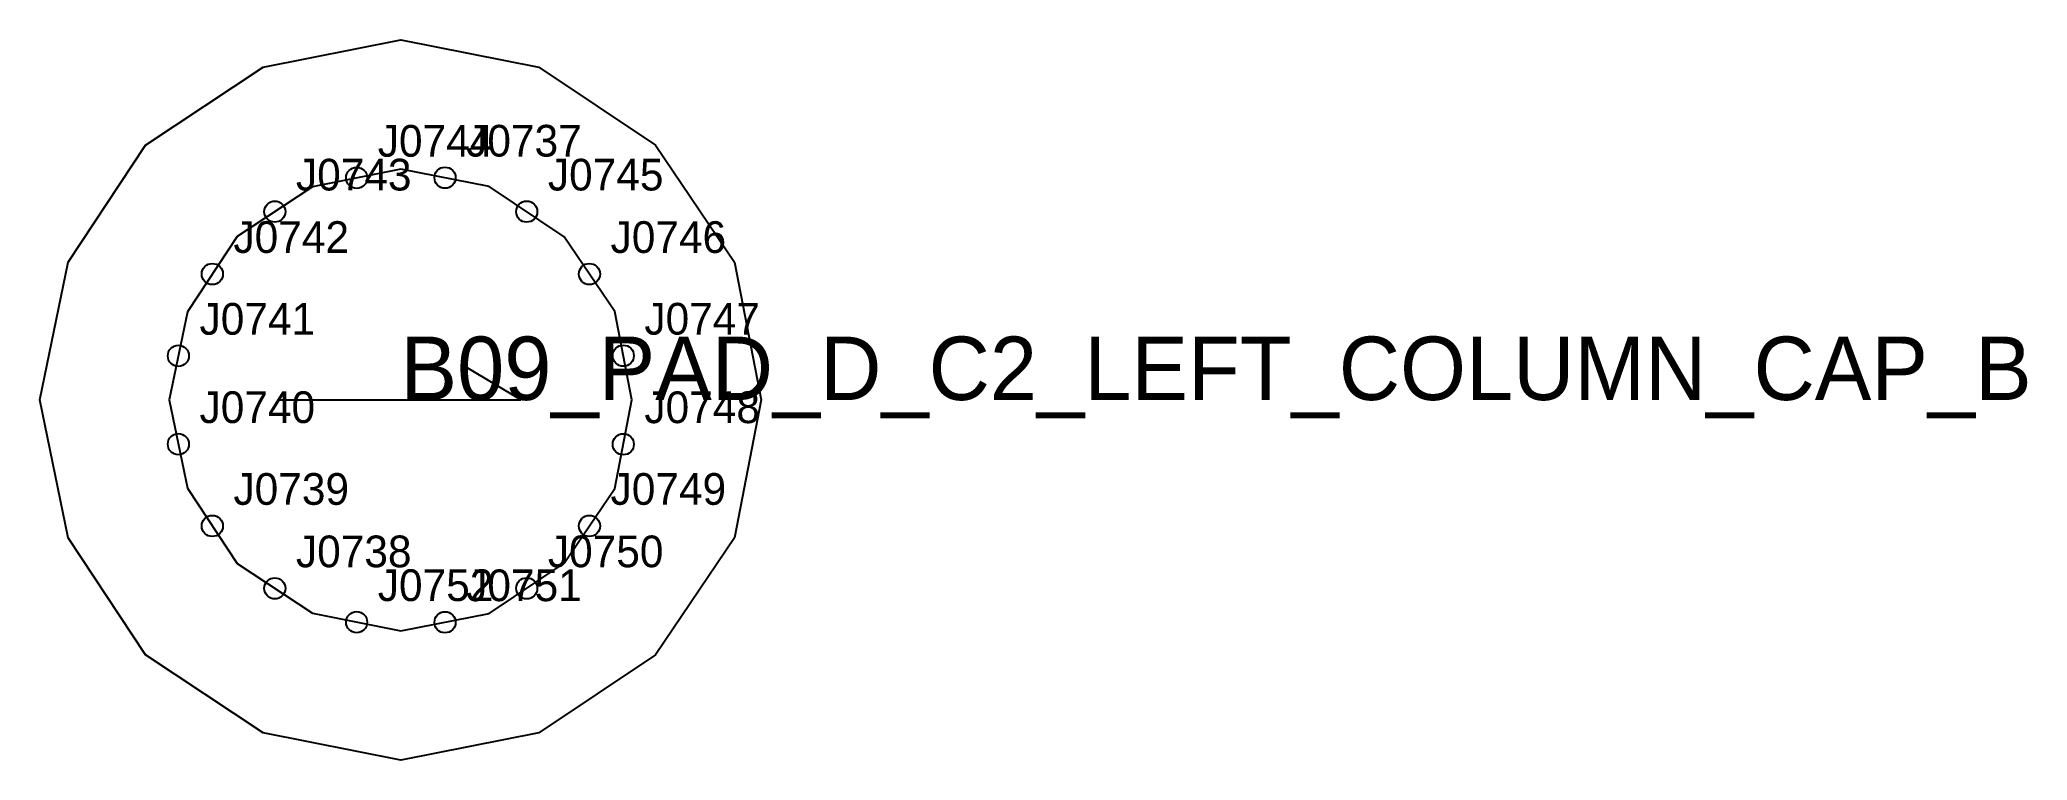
# Model space of a CAD drawing. Header units: millimetres. Extents: x -34 to 154, y -34 to 34.
import ezdxf

# ---------------------------------------------------------------- set-up
doc = ezdxf.new("R2010")
doc.units = ezdxf.units.MM
for name, color, linetype in [('CUT', 1, 'Continuous'), ('GRAIN', 3, 'Continuous'), ('LABEL', 7, 'Continuous'), ('NOTCH', 2, 'Continuous'), ('SEW', 5, 'Continuous')]:
    doc.layers.add(name, color=color, linetype=linetype)

msp = doc.modelspace()

# ---------------------------------------------------------------- linework, layer by layer
at = {"layer": 'CUT'}
msp.add_lwpolyline([(-13.03, 31.5), (-0.01, 34.1), (13.06, 31.51), (24.09, 24.11), (31.55, 13.06), (34.07, 0), (31.55, -13.06), (24.09, -24.11), (13.06, -31.51), (-0.01, -34.1), (-13.03, -31.5), (-24.14, -24.13), (-31.47, -13.05), (-34.15, 0), (-31.47, 13.05), (-24.14, 24.13), (-13.03, 31.5)], close=True, dxfattribs=at)
at = {"layer": 'GRAIN'}
for p, q in [((11.34, 0), (6.34, 3)), ((-11.4, 0), (11.34, 0))]:
    msp.add_line(p, q, dxfattribs=at)
at = {"layer": 'NOTCH'}
for centre in [(-4.18, 21.03), (4.18, 21.04), (-11.92, 17.83), (11.91, 17.83), (-17.83, 11.92), (17.84, 11.92), (-21.04, 4.18), (21.04, 4.19), (-21.04, -4.18), (21.04, -4.19), (-17.83, -11.92), (17.84, -11.92), (-11.92, -17.83), (11.91, -17.83), (-4.18, -21.03), (4.18, -21.04)]:
    msp.add_circle(centre, 1, dxfattribs=at)
at = {"layer": 'SEW'}
msp.add_lwpolyline([(-8.36, 20.19), (-15.47, 15.47), (-20.18, 8.36), (-21.9, 0), (-20.18, -8.36), (-15.47, -15.47), (-8.36, -20.19), (0, -21.86), (8.37, -20.21), (15.45, -15.45), (20.23, -8.38), (21.85, 0), (20.23, 8.38), (15.45, 15.45), (8.37, 20.21), (0, 21.86)], close=True, dxfattribs=at)

# ---------------------------------------------------------------- texts
at = {"layer": 'LABEL'}
for s, height, p in [('J0744', 3, (-2.18, 23.03)), ('J0737', 3, (6.18, 23.04)), ('J0743', 3, (-9.92, 19.83)), ('J0745', 3, (13.91, 19.83)), ('J0742', 3, (-15.83, 13.92)), ('J0746', 3, (19.84, 13.92)), ('J0741', 3, (-19.04, 6.18)), ('J0747', 3, (23.04, 6.19)), ('B09_PAD_D_C2_LEFT_COLUMN_CAP_B', 6, (-0.03, 0)), ('J0740', 3, (-19.04, -2.18)), ('J0748', 3, (23.04, -2.19)), ('J0739', 3, (-15.83, -9.92)), ('J0749', 3, (19.84, -9.92)), ('J0738', 3, (-9.92, -15.83)), ('J0750', 3, (13.91, -15.83)), ('J0752', 3, (-2.18, -19.03)), ('J0751', 3, (6.18, -19.04))]:
    msp.add_text(s, height=height, dxfattribs=at).set_placement(p)

doc.saveas('drawing.dxf')
